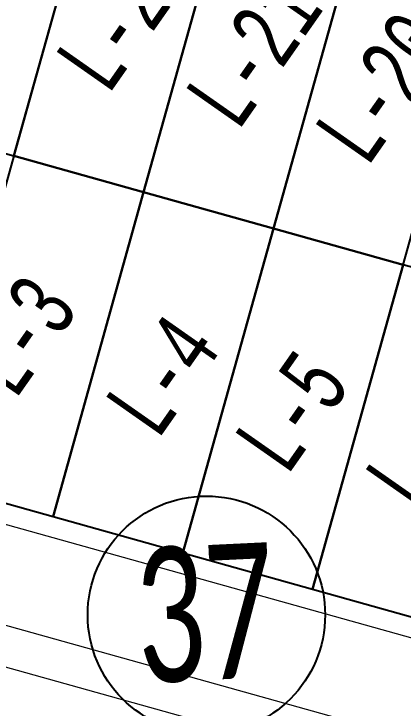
# Model space of a CAD drawing. Header units: millimetres. Extents: x 474016 to 477875, y 2288607 to 2292200.
# Drawn here: x 474536.5 to 474565.3, y 2289149.3 to 2289200.8 of the extents above; entities that cross this region are included whole.
import ezdxf
from ezdxf.enums import TextEntityAlignment as Align

# ---------------------------------------------------------------- set-up
doc = ezdxf.new("R2010")
doc.units = ezdxf.units.MM
doc.header["$LTSCALE"] = 50
for name, color, linetype, lineweight in [('BANQUETA', 251, 'Continuous', 5), ('JARDINES', 98, 'Continuous', 13), ('NO DE MZ', 3, 'Continuous', 18)]:
    doc.layers.add(name, color=color, linetype=linetype, lineweight=lineweight)
doc.layers.add('CVL_LOTIF', color=1, linetype='Continuous')
doc.layers.add('MZ Y LT', color=7, linetype='Continuous', lineweight=13, true_color=0x0d2bf2)
doc.styles.add('Legend', font='calibri.ttf')
doc.styles.add('MONOTXT4', font='MONOTXT4.shx', dxfattribs={"width": 0.55})

msp = doc.modelspace()

# ---------------------------------------------------------------- linework, layer by layer
at = {"color": 3}
msp.add_circle((474550.746, 2289156.197), 8.813, dxfattribs=at)
at = {"layer": 'BANQUETA'}
msp.add_lwpolyline([(474639.896, 2289188.874), (474519.507, 2289222.51, 0.414214), (474517.043, 2289221.121), (474503.857, 2289173.929, 0.414214), (474505.245, 2289171.464), (474625.635, 2289137.829)], format="xyb", dxfattribs=at)
at = {"layer": 'CVL_LOTIF'}
for points in [[(474552.812, 2289211.647), (474543.181, 2289214.338), (474536.454, 2289190.26), (474546.085, 2289187.569)], [(474562.444, 2289208.956), (474552.812, 2289211.647), (474546.085, 2289187.569), (474555.716, 2289184.878)], [(474539.818, 2289202.299), (474515.74, 2289209.026), (474512.376, 2289196.987), (474536.454, 2289190.26)], [(474572.075, 2289206.265), (474562.444, 2289208.956), (474555.716, 2289184.878), (474565.348, 2289182.187)], [(474546.085, 2289187.569), (474536.454, 2289190.26), (474533.09, 2289178.221), (474529.727, 2289166.182), (474539.358, 2289163.491)], [(474555.716, 2289184.878), (474546.085, 2289187.569), (474539.358, 2289163.491), (474548.989, 2289160.8)], [(474565.348, 2289182.187), (474555.716, 2289184.878), (474548.989, 2289160.8), (474558.62, 2289158.109)], [(474574.979, 2289179.496), (474565.348, 2289182.187), (474558.62, 2289158.109), (474568.252, 2289155.418)]]:
    msp.add_lwpolyline(points, close=True, dxfattribs=at)
at = {"layer": 'JARDINES'}
msp.add_lwpolyline([(474611.092, 2289134.393, -0.388075), (474610.285, 2289131.504), (474501.453, 2289161.911, -0.386646), (474502.26, 2289164.8)], format="xyb", close=True, dxfattribs=at)

# ---------------------------------------------------------------- texts
at = {"layer": 'MZ Y LT', "lineweight": 13, "style": 'MONOTXT4', "width": 0.65}
for s, p in [('L-22', (474544.573, 2289200.739)), ('L-21', (474554.205, 2289198.049)), ('L-20', (474563.836, 2289195.358)), ('L-3', (474536.883, 2289176.931)), ('L-4', (474547.477, 2289173.971)), ('L-5', (474557.109, 2289171.28)), ('L-6', (474566.74, 2289168.589))]:
    msp.add_text(s, height=5, rotation=55, dxfattribs=at).set_placement(p, align=Align.MIDDLE)
at = {"layer": 'NO DE MZ', "lineweight": 9, "style": 'Legend', "width": 0.65}
msp.add_text('37', height=10, rotation=2.7155, dxfattribs=at).set_placement((474550.642, 2289156.367), align=Align.MIDDLE)

doc.saveas('drawing.dxf')
